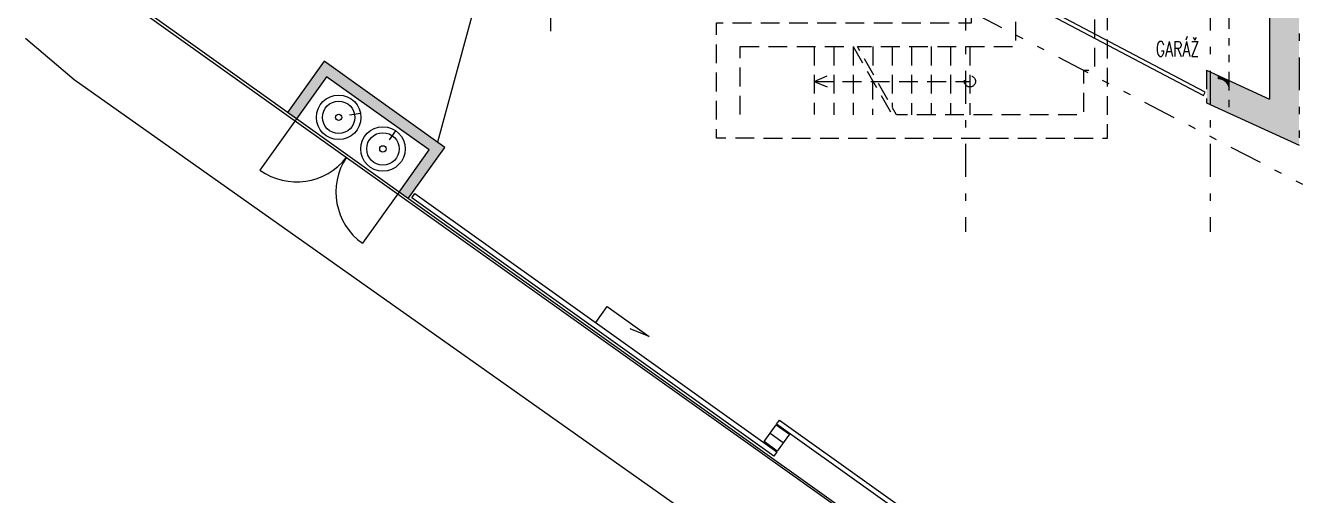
# Model space of a CAD drawing. Header units: metres. Extents: x -45 to 1930, y -347 to 488.
# Drawn here: x 22.49 to 39.62, y -36.98 to -30.62 of the extents above; entities that cross this region are included whole.
import ezdxf

# ---------------------------------------------------------------- set-up
doc = ezdxf.new("R2010")
doc.units = ezdxf.units.M
for name, pattern in [('GETRENNT', [31.75, 12.7, -6.35, 0, -6.35, 0, -6.35]), ('ČERCHOVANÁ', [25.4, 12.7, -6.35, 0, -6.35]), ('ČÁRKOVANÁ', [19.05, 12.7, -6.35])]:
    doc.linetypes.add(name, pattern=pattern)
for name, color, linetype in [('OSA', 7, 'ČERCHOVANÁ'), ('popis', 6, 'Continuous'), ('SRAFY', 3, 'Continuous'), ('srafy sklo', 252, 'Continuous'), ('SRAFY-TERÉN', 252, 'Continuous'), ('zariz.predmety', 203, 'Continuous'), ('ZDIVO', 1, 'Continuous')]:
    doc.layers.add(name, color=color, linetype=linetype)
doc.styles.add('ROMANS', font='romans.shx', dxfattribs={"width": 0.7})

msp = doc.modelspace()

# ---------------------------------------------------------------- hatches: boundary and pattern name
at = {"layer": 'SRAFY', "linetype": 'Continuous', "lineweight": 0}
for color, points in [(256, [(38.720321, -31.500603, -0.414213562), (38.570321, -31.650603), (38.570321, -31.740217), (39.670321, -32.244017), (39.670321, -29.606209), (39.270321, -29.606209), (39.270321, -31.620859), (38.720321, -31.36896)]), (252, [(26.514951, -31.11001), (26.020713, -31.801551), (26.14275, -31.888769), (26.549769, -31.319265), (27.932852, -32.30774), (27.525832, -32.877245), (27.647869, -32.964463), (28.142107, -32.272922)]), (256, [(38.570321, -31.350603), (38.570321, -31.30026), (38.420321, -31.23156), (38.420321, -31.500603, -0.414213562)]), (256, [(38.570321, -31.350603, -0.414213562), (38.720321, -31.500603), (38.720321, -31.36896), (38.570321, -31.30026)]), (256, [(38.570321, -31.650603, -0.414213562), (38.420321, -31.500603), (38.420321, -31.671517), (38.570321, -31.740217)])]:
    msp.add_hatch(color=color, dxfattribs=at).paths.add_polyline_path(points)
h = msp.add_hatch(color=256, dxfattribs=at)
edge = h.paths.add_edge_path()
edge.add_arc((38.570321, -31.500603), 0.15, 0, 360)

# ---------------------------------------------------------------- linework, layer by layer
at = {"linetype": 'Continuous', "lineweight": 0}
for p, q in [((22.485253, -30.798592), (23.143293, -31.355101)), ((23.143293, -31.355101), (36.563408, -40.849548))]:
    msp.add_line(p, q, dxfattribs=at)
at = {"layer": 'OSA', "color": 253, "lineweight": 0, "ltscale": 0.035}
for p, q in [((29.570321, -5.682403), (29.570321, -30.705158)), ((35.170321, -7.502112), (35.170321, -33.413828)), ((38.470321, -7.502112), (38.470321, -33.413828))]:
    msp.add_line(p, q, dxfattribs=at)
at = {"layer": 'SRAFY', "linetype": 'Continuous', "lineweight": 0}
for p, q in [((23.469008, -30.019693), (47.052908, -46.833055)), ((26.858466, -31.833397), (27.007001, -31.812479)), ((26.14275, -31.888769), (25.648512, -32.580311)), ((27.395942, -32.171677), (27.48316, -32.04964)), ((27.509438, -32.900184), (27.031595, -33.568785)), ((27.525832, -32.877245), (27.509438, -32.900184))]:
    msp.add_line(p, q, dxfattribs=at)
at = {"layer": 'SRAFY', "linetype": 'Continuous', "lineweight": 0, "flags": 128}
msp.add_lwpolyline([(27.525832, -32.877245), (26.14275, -31.888769)], dxfattribs=at)
at = {"layer": 'SRAFY', "linetype": 'Continuous', "lineweight": 0}
for centre, radius in [((26.711725, -31.867045), 0.3), ((26.711725, -31.867045), 0.219145), ((26.711725, -31.867045), 0.043699), ((27.308723, -32.293714), 0.3), ((27.308723, -32.293714), 0.219145), ((27.308723, -32.293714), 0.043699)]:
    msp.add_circle(centre, radius, dxfattribs=at)
for centre, start, end in [((26.14275, -31.888769), 234.4469783, 322.47868), ((27.525016, -32.876662), 146.4152765, 234.5145891)]:
    msp.add_arc(centre, 0.85, start, end, dxfattribs=at)
at = {"layer": 'srafy sklo', "linetype": 'Continuous', "lineweight": 0}
msp.add_lwpolyline([(33.926973, -29.221786), (38.381514, -31.572602), (38.403837, -31.527862), (33.949296, -29.177046)], close=True, dxfattribs=at)
at = {"layer": 'SRAFY-TERÉN', "linetype": 'Continuous', "lineweight": 0}
for p, q in [((29.470321, -26.957283), (28.043941, -32.202764)), ((30.181186, -34.640711), (30.336306, -34.423665)), ((30.336306, -34.423665), (30.900874, -34.827157)), ((30.900874, -34.827157), (30.643268, -34.721943)), ((32.532936, -36.133622), (32.710789, -36.260731))]:
    msp.add_line(p, q, dxfattribs=at)
for points in [[(27.740452, -32.896343), (32.621919, -36.385079), (32.581217, -36.44203), (27.69975, -32.953293)], [(32.659468, -35.957134), (37.718524, -39.572792), (37.677822, -39.629742), (32.618766, -36.014084)], [(32.629207, -36.374881), (32.451355, -36.247771), (32.614518, -36.019472), (32.792371, -36.146582)]]:
    msp.add_lwpolyline(points, close=True, dxfattribs=at)
at = {"layer": 'zariz.predmety', "linetype": 'ČÁRKOVANÁ', "lineweight": 0, "ltscale": 0.02}
for p, q in [((32.128624, -31.830598), (32.128944, -30.910599)), ((32.128944, -30.910599), (33.653944, -30.91113)), ((33.128944, -30.910947), (33.128624, -31.830947)), ((33.391444, -30.911039), (33.391124, -31.831039)), ((33.653944, -30.91113), (33.653624, -31.83113)), ((33.653944, -30.91113), (34.178624, -31.831313)), ((33.916444, -30.911222), (33.916319, -31.27034)), ((34.178944, -30.911313), (34.178659, -31.730432)), ((34.441444, -30.911405), (34.441124, -31.831405)), ((34.703944, -30.911497), (34.703624, -31.831496)), ((34.966444, -30.911588), (34.966123, -31.831588)), ((35.228944, -30.91168), (35.228623, -31.83168)), ((33.128781, -31.380947), (33.301726, -31.307646)), ((33.128781, -31.380947), (35.22878, -31.38168)), ((33.128781, -31.380947), (33.301675, -31.45437)), ((33.916284, -31.371222), (33.916124, -31.831222))]:
    msp.add_line(p, q, dxfattribs=at)
at = {"layer": 'zariz.predmety', "linetype": 'ČÁRKOVANÁ', "lineweight": 0, "ltscale": 0.02, "flags": 128}
msp.add_lwpolyline([(35.250707, -25.857673), (35.251019, -24.961687), (38.721019, -24.962897), (38.669436, -29.502879), (37.079436, -29.502325), (37.078512, -32.152325), (31.808512, -32.150487), (31.809056, -30.590487), (33.529016, -30.591087), (35.249056, -30.591687), (35.249624, -28.961687), (35.250654, -26.007673)], dxfattribs=at)
msp.add_lwpolyline([(35.85081, -25.561896), (38.12081, -25.562688), (38.119635, -28.932688), (36.759635, -28.932213), (36.759143, -30.342213), (36.909143, -30.342265), (36.908833, -31.232265), (36.758833, -31.232213), (36.758623, -31.832213), (34.236192, -31.831333), (33.711513, -30.91115), (35.848944, -30.911896)], close=True, dxfattribs=at)
at = {"layer": 'zariz.predmety', "linetype": 'ČÁRKOVANÁ', "lineweight": 0, "ltscale": 0.02}
msp.add_circle((35.22878, -31.38168), 0.075, dxfattribs=at)
at = {"layer": 'ZDIVO', "linetype": 'GETRENNT', "lineweight": 0, "ltscale": 0.02}
for p, q in [((38.720321, -22.900696), (38.720321, -31.771517)), ((38.420321, -31.23156), (38.420321, -31.671517))]:
    msp.add_line(p, q, dxfattribs=at)
at = {"layer": 'ZDIVO', "linetype": 'Continuous', "lineweight": 0}
for p, q in [((39.270321, -22.912585), (39.270321, -31.620859)), ((38.420321, -31.23156), (39.270321, -31.620859)), ((38.420321, -31.671517), (39.670321, -32.244017))]:
    msp.add_line(p, q, dxfattribs=at)
at = {"layer": 'ZDIVO', "linetype": 'Continuous', "lineweight": 0, "flags": 128}
for points in [[(26.14275, -31.888769), (23.910581, -30.29346), (23.469008, -30.019693), (23.378412, 7.836083), (27.453062, 7.633634), (37.853328, 7.416588), (54.082285, 6.497163), (52.485918, -9.17884), (50.198719, -21.436195), (48.602464, -30.444402), (47.160753, -42.7286), (47.052908, -46.833055), (27.525832, -32.877245)], [(27.647869, -32.964463), (28.142107, -32.272922), (26.514951, -31.11001), (26.020713, -31.801551)], [(27.525832, -32.877245), (27.932852, -32.30774), (26.549769, -31.319265), (26.14275, -31.888769)]]:
    msp.add_lwpolyline(points, dxfattribs=at)
at = {"layer": 'ZDIVO', "linetype": 'GETRENNT', "lineweight": 0, "ltscale": 0.035, "flags": 128}
msp.add_lwpolyline([(39.670321, -8.765784), (39.670321, -32.244017), (39.819801, -32.32202), (39.819801, -32.829606), (28.870321, -27.115784), (28.870321, -8.765784), (39.670321, -8.765784)], dxfattribs=at)

# ---------------------------------------------------------------- texts
at = {"layer": 'popis', "linetype": 'Continuous', "lineweight": 0, "insert": (37.735262, -30.842994), "char_height": 0.2, "width": 1.33215401, "attachment_point": 1, "style": 'ROMANS'}
msp.add_mtext('GARÁŽ', dxfattribs=at)

doc.saveas('drawing.dxf')
